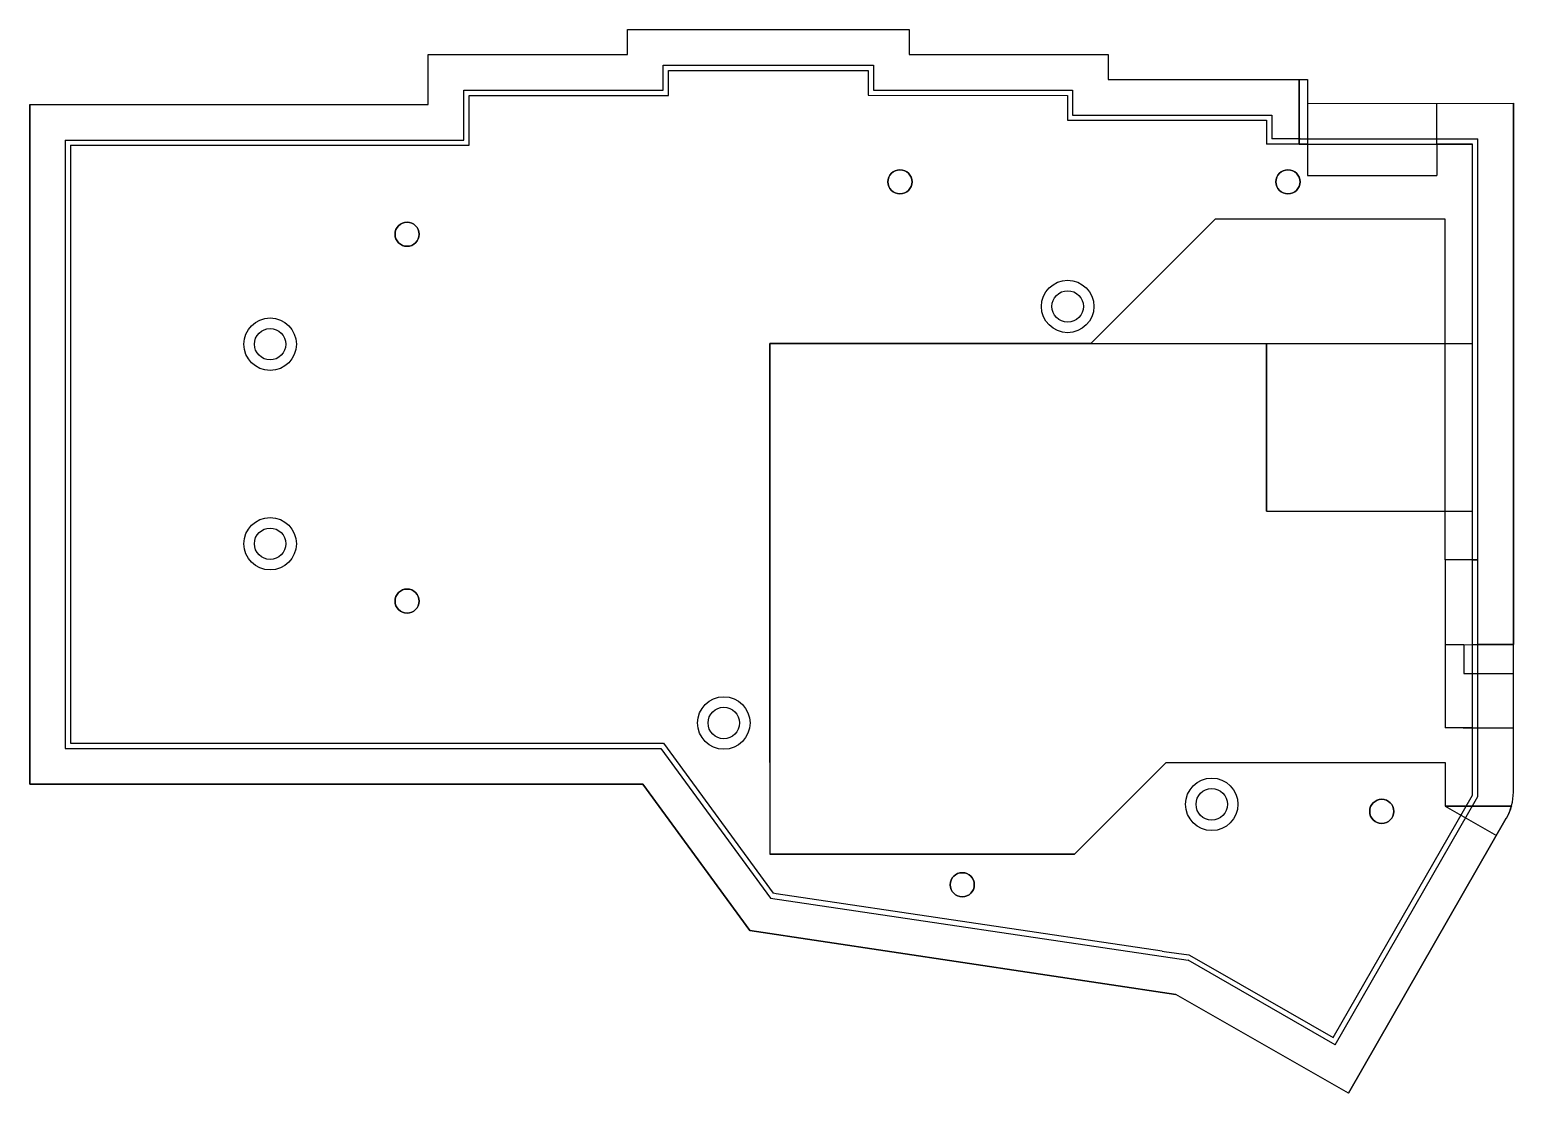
# Model space of a CAD drawing. Header units: millimetres. Extents: x 182 to 324, y 40 to 141.
import ezdxf

# ---------------------------------------------------------------- set-up
doc = ezdxf.new("R2010")
doc.units = ezdxf.units.MM
doc.header["$MEASUREMENT"] = 0
doc.layers.add('新corne外壳上盖 v35_Sketch1', color=7, linetype='Continuous')
doc.layers.add('新corne外壳上盖 v35_Sketch2', color=7, linetype='Continuous')

msp = doc.modelspace()

# ---------------------------------------------------------------- linework, layer by layer
at = {"layer": '新corne外壳上盖 v35_Sketch1'}
for p, q in [((239.41, 138.81), (239.41, 141.18)), ((239.41, 141.18), (266.26, 141.18)), ((266.26, 141.18), (266.26, 138.82)), ((220.41, 134.05), (220.41, 138.81)), ((220.41, 138.81), (239.41, 138.81)), ((266.26, 138.82), (285.25, 138.81)), ((285.25, 138.81), (285.25, 136.43)), ((242.81, 137.78), (262.86, 137.78)), ((242.81, 135.41), (242.81, 137.78)), ((243.31, 137.28), (262.36, 137.28)), ((243.31, 134.91), (243.31, 137.28)), ((262.36, 137.28), (262.36, 134.92)), ((262.86, 137.78), (262.86, 135.42)), ((285.25, 136.43), (304.25, 136.43)), ((303.45, 130.25), (303.45, 136.43)), ((304.25, 136.43), (304.25, 134.15)), ((223.81, 130.65), (223.81, 135.41)), ((223.81, 135.41), (242.81, 135.41)), ((224.31, 130.15), (224.31, 134.91)), ((224.31, 134.91), (243.31, 134.91)), ((262.36, 134.92), (281.35, 134.91)), ((262.86, 135.42), (281.85, 135.41)), ((281.35, 134.91), (281.35, 132.53)), ((281.85, 135.41), (281.85, 133.03)), ((182.4, 134.05), (182.4, 69.2)), ((182.4, 134.05), (220.41, 134.05)), ((281.85, 133.03), (300.85, 133.03)), ((300.85, 133.03), (300.85, 130.75)), ((304.25, 134.15), (323.88, 134.16)), ((304.25, 134.15), (304.25, 130.25)), ((316.58, 130.25), (316.58, 134.15)), ((323.88, 68.44), (323.88, 134.16)), ((281.35, 132.53), (300.35, 132.53)), ((300.35, 132.53), (300.35, 130.25)), ((185.8, 130.65), (223.81, 130.65)), ((185.8, 130.65), (185.8, 72.6)), ((303.54, 130.25), (300.35, 130.25)), ((300.35, 130.25), (300.35, 130.25)), ((303.54, 130.75), (300.85, 130.75)), ((304.25, 130.25), (303.45, 130.25)), ((303.54, 130.75), (320.48, 130.75)), ((303.54, 130.25), (319.98, 130.25)), ((304.25, 130.25), (303.75, 130.25)), ((304.25, 130.25), (304.25, 127.25)), ((319.98, 130.25), (316.58, 130.25)), ((316.58, 130.25), (316.58, 127.25)), ((319.98, 68.15), (319.98, 130.25)), ((319.98, 68.15), (319.98, 130.25)), ((320.48, 68.01), (320.48, 130.75)), ((186.3, 130.15), (186.3, 73.1)), ((186.3, 130.15), (224.31, 130.15)), ((304.25, 127.25), (316.58, 127.25)), ((295.45, 123.1), (283.59, 111.25)), ((317.38, 123.1), (295.45, 123.1)), ((317.38, 123), (317.38, 123.1)), ((317.38, 90.59), (317.38, 123)), ((252.98, 71.25), (252.98, 111.25)), ((252.98, 111.25), (300.35, 111.25)), ((300.35, 95.25), (300.35, 111.25)), ((300.35, 111.25), (300.35, 95.25)), ((300.35, 111.25), (319.98, 111.25)), ((319.98, 110.16), (320, 110.16)), ((300.35, 95.25), (319.98, 95.25)), ((319.98, 96.16), (319.99, 96.16)), ((319.98, 90.59), (317.38, 90.59)), ((317.38, 90.59), (317.38, 74.56)), ((319.98, 90.59), (317.38, 90.59)), ((317.38, 90.59), (317.38, 74.56)), ((319.98, 90.59), (320.48, 90.59)), ((319.17, 82.49), (317.38, 82.49)), ((319.17, 82.49), (319.98, 82.51)), ((319.17, 82.49), (319.17, 79.75)), ((319.98, 82.51), (323.88, 82.51)), ((319.17, 79.75), (319.98, 79.75)), ((319.98, 79.75), (323.88, 79.75)), ((318.1, 74.56), (317.38, 74.56)), ((319.1, 74.56), (318.1, 74.56)), ((319.1, 74.56), (320, 74.56)), ((320, 74.56), (319.1, 74.56)), ((320, 74.56), (323.88, 74.56)), ((185.8, 72.6), (242.6, 72.6)), ((186.3, 73.1), (242.85, 73.1)), ((242.6, 72.6), (253.03, 58.33)), ((242.85, 73.1), (253.31, 58.79)), ((252.98, 71.25), (252.98, 62.5)), ((282.03, 62.5), (290.78, 71.25)), ((290.78, 71.25), (317.38, 71.25)), ((317.38, 71.25), (317.38, 67.11)), ((182.4, 69.2), (240.87, 69.2)), ((240.87, 69.2), (251.08, 55.24)), ((306.71, 45.02), (319.98, 68.15)), ((306.89, 44.34), (320.48, 68.01)), ((318.1, 67.11), (317.38, 67.11)), ((319.1, 67.11), (318.1, 67.11)), ((323.7, 67.11), (319.1, 67.11)), ((319.35, 67.11), (319.37, 67.09)), ((308.15, 39.7), (323.21, 65.95)), ((318.14, 64.94), (318.14, 64.94)), ((277.5, 62.5), (252.98, 62.5)), ((282.03, 62.5), (277.5, 62.5)), ((253.03, 58.33), (292.86, 52.39)), ((253.58, 58.74), (253.31, 58.79)), ((290.38, 53.27), (253.58, 58.74)), ((251.08, 55.24), (291.71, 49.13)), ((290.38, 53.27), (290.57, 53.24)), ((290.57, 53.24), (292.95, 52.91)), ((306.89, 44.34), (292.86, 52.39)), ((292.95, 52.91), (295.68, 51.35)), ((295.68, 51.35), (306.71, 45.02)), ((308.15, 39.7), (291.71, 49.13))]:
    msp.add_line(p, q, dxfattribs=at)
for centre, radius in [((265.39, 126.66), 1.15), ((302.39, 126.66), 1.15), ((218.39, 121.66), 1.15), ((281.38, 114.77), 2.5), ((281.38, 114.77), 1.5), ((205.33, 111.17), 2.5), ((205.33, 111.17), 1.5), ((205.33, 92.13), 2.5), ((205.33, 92.13), 1.5), ((218.39, 86.66), 1.15), ((248.59, 75.03), 2.5), ((248.59, 75.03), 1.5), ((295.12, 67.27), 2.5), ((295.12, 67.27), 1.5), ((311.33, 66.6), 1.15), ((271.33, 59.6), 1.15)]:
    msp.add_circle(centre, radius, dxfattribs=at)
msp.add_arc((318.88, 68.44), 5, 330.1496, 0, dxfattribs=at)
at = {"layer": '新corne外壳上盖 v35_Sketch2'}
for p, q in [((239.41, 141.18, -1), (266.26, 141.18, -1)), ((239.41, 138.81, -1), (239.41, 141.18, -1)), ((266.26, 141.18, -1), (266.26, 138.82, -1)), ((220.41, 138.81, -1), (239.41, 138.81, -1)), ((220.41, 134.05, -1), (220.41, 138.81, -1)), ((266.26, 138.82, -1), (285.25, 138.81, -1)), ((285.25, 138.81, -1), (285.25, 136.43, -1)), ((285.25, 136.43, -1), (303.45, 136.43, -1)), ((303.45, 136.43, -1), (303.45, 130.25, -1)), ((182.4, 134.05, -1), (220.41, 134.05, -1)), ((182.4, 69.2, -1), (182.4, 134.05, -1)), ((316.58, 134.15, -1), (323.88, 134.16, -1)), ((316.58, 130.25, -1), (316.58, 134.15, -1)), ((323.88, 134.16, -1), (323.88, 82.51, -1)), ((303.45, 130.25, -1), (303.54, 130.25, -1)), ((303.54, 130.25, -1), (319.98, 130.25, -1)), ((319.98, 130.25, -1), (316.58, 130.25, -1)), ((295.45, 123.1, -1), (283.59, 111.25, -1)), ((317.38, 123.1, -1), (295.45, 123.1, -1)), ((317.38, 90.59, -1), (317.38, 123.1, -1)), ((283.59, 111.25, -1), (252.98, 111.25, -1)), ((252.98, 111.25, -1), (252.98, 62.5, -1)), ((320.48, 90.59, -1), (317.38, 90.59, -1)), ((320.48, 82.51, -1), (320.48, 90.59, -1)), ((323.88, 82.51, -1), (320.48, 82.51, -1)), ((282.03, 62.5, -1), (290.78, 71.25, -1)), ((290.78, 71.25, -1), (317.38, 71.25, -1)), ((317.38, 71.25, -1), (317.38, 67.11, -1)), ((240.87, 69.2, -1), (182.4, 69.2, -1)), ((251.08, 55.24, -1), (240.87, 69.2, -1)), ((317.38, 67.11, -1), (322.27, 64.3, -1)), ((317.38, 67.11, -1), (319.35, 67.11, -1)), ((319.35, 67.11, -1), (319.37, 67.09, -1)), ((319.37, 67.09, -1), (319.38, 67.11, -1)), ((319.38, 67.11, -1), (323.7, 67.11, -1)), ((323.21, 65.95, -1), (308.15, 39.7, -1)), ((252.98, 62.5, -1), (282.03, 62.5, -1)), ((291.71, 49.13, -1), (251.08, 55.24, -1)), ((308.15, 39.7, -1), (291.71, 49.13, -1))]:
    msp.add_line(p, q, dxfattribs=at)
at = {"layer": '新corne外壳上盖 v35_Sketch2', "extrusion": (0, 0, -1)}
for centre in [(-265.39, 126.66, 1), (-302.39, 126.66, 1), (-218.39, 121.66, 1), (-218.39, 86.66, 1), (-311.33, 66.6, 1), (-271.33, 59.6, 1)]:
    msp.add_circle(centre, 1.15, dxfattribs=at)
msp.add_arc((-318.88, 68.44, 1), 5, 195.4591, 209.8504, dxfattribs=at)

doc.saveas('drawing.dxf')
